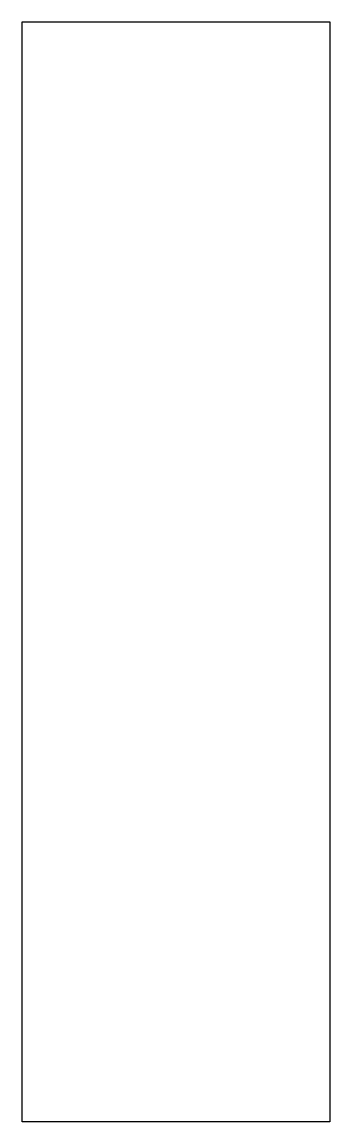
# Model space of a CAD drawing. Header units: metres. Extents: x -1.8 to 1.8, y -6.4 to 6.3.
import ezdxf

# ---------------------------------------------------------------- set-up
doc = ezdxf.new("R2010")
doc.units = ezdxf.units.M

msp = doc.modelspace()

# ---------------------------------------------------------------- linework, layer by layer
msp.add_lwpolyline([(-1.778, 6.328), (1.778, 6.328), (1.778, -6.372), (-1.778, -6.372), (-1.778, 6.328)])

doc.saveas('drawing.dxf')
